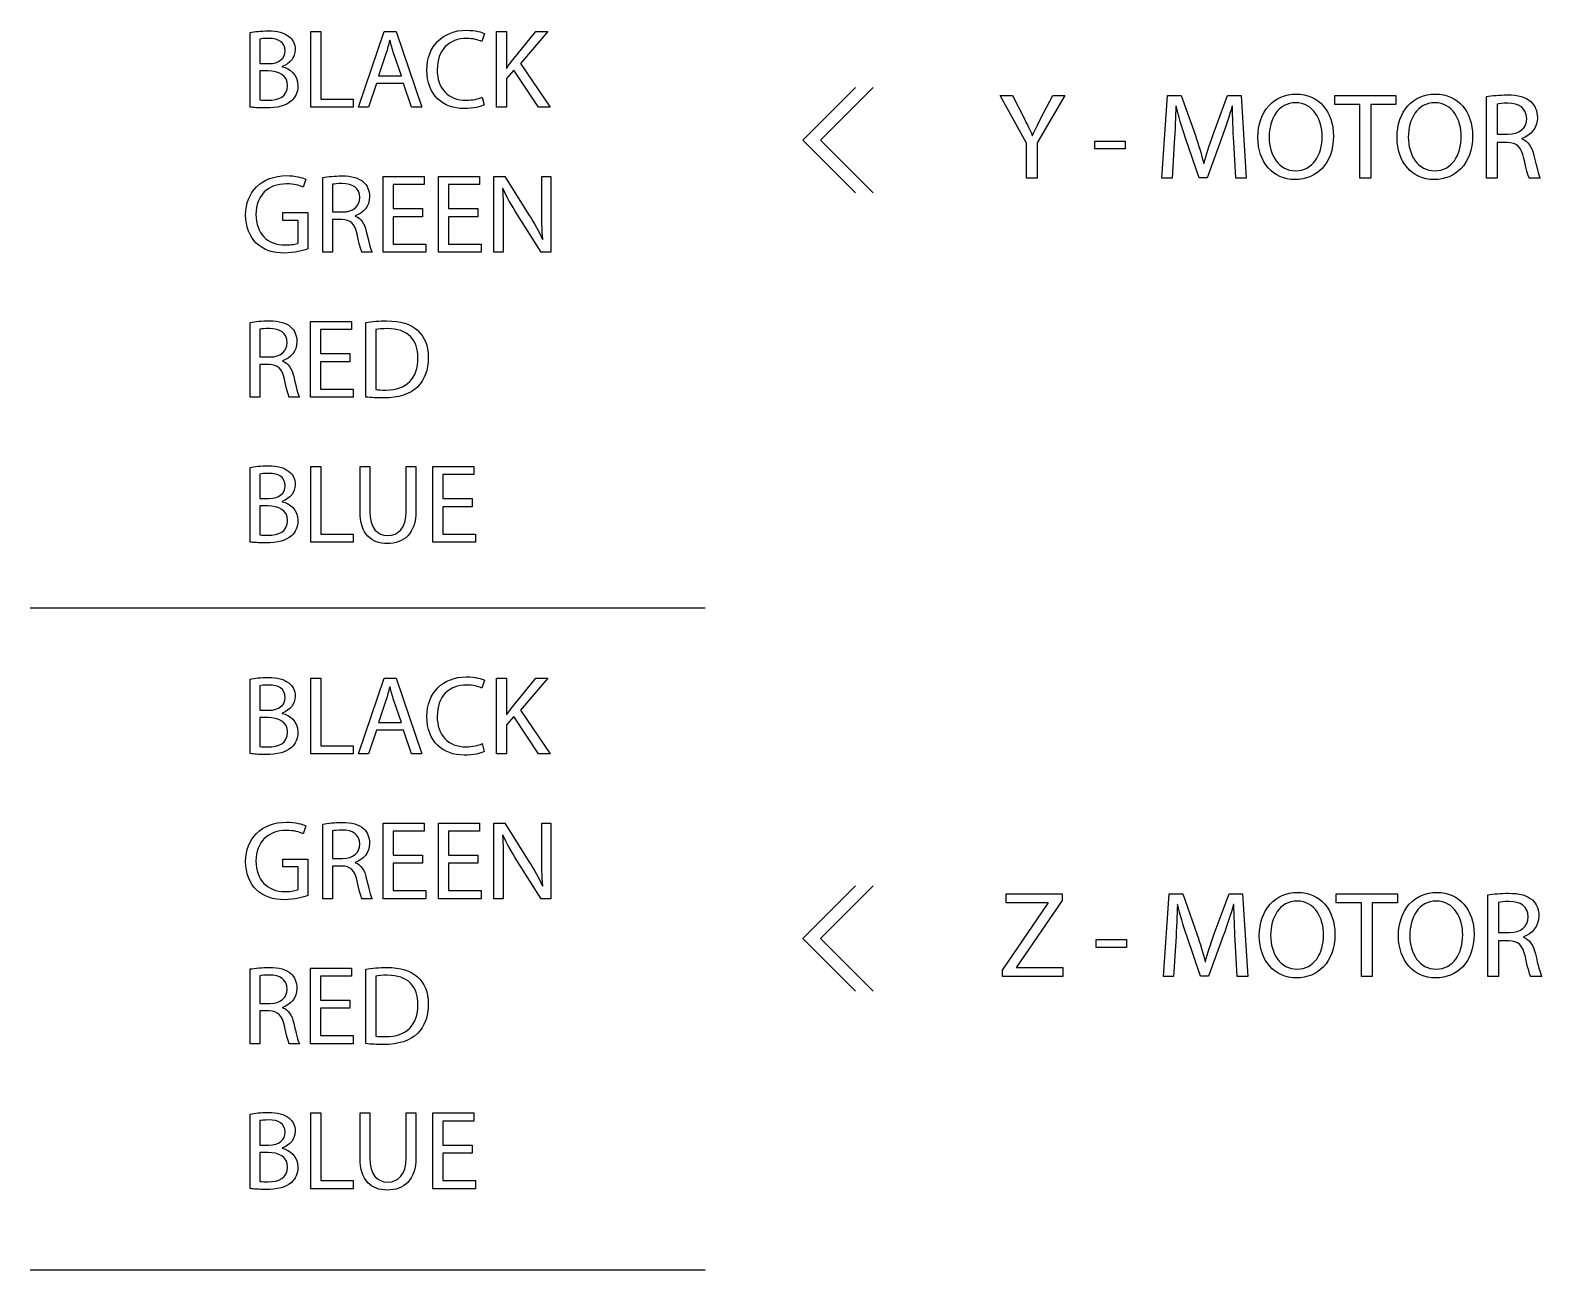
# Model space of a CAD drawing. Header units: millimetres. Extents: x 62 to 3900, y -2118 to 0.
# Drawn here: x 914.4 to 966.6, y -1473.2 to -1430.4 of the extents above; entities that cross this region are included whole.
import ezdxf

# ---------------------------------------------------------------- set-up
doc = ezdxf.new("R2010")
doc.units = ezdxf.units.MM
doc.layers.add('TEXT', color=5, linetype='Continuous', true_color=0x0000ff)

msp = doc.modelspace()

# ---------------------------------------------------------------- linework, layer by layer
at = {"layer": 'TEXT', "color": 5, "lineweight": 25, "true_color": 0x0000ff}
for points in [[(922.013, -1433.065), (922.013, -1430.496), (922.013, -1430.496)], [(922.351, -1430.721), (922.351, -1431.567), (922.351, -1431.567)], [(924.113, -1430.457), (924.454, -1430.457), (924.454, -1432.79), (925.572, -1432.79), (925.572, -1433.073), (924.113, -1433.073), (924.113, -1430.457), (924.113, -1430.457)], [(926.371, -1432.25), (926.1, -1433.073), (925.75, -1433.073), (926.643, -1430.457), (927.046, -1430.457), (927.939, -1433.073), (927.578, -1433.073), (927.299, -1432.25), (926.371, -1432.25), (926.371, -1432.25)], [(926.837, -1430.756), (926.829, -1430.756)], [(930.097, -1430.531), (930.012, -1430.806)], [(930.516, -1430.457), (930.853, -1430.457), (930.853, -1431.718), (930.865, -1431.718)], [(931.071, -1431.439), (931.87, -1430.457), (932.289, -1430.457), (931.343, -1431.567), (932.363, -1433.073), (931.963, -1433.073), (931.106, -1431.788), (930.853, -1432.075), (930.853, -1433.073), (930.516, -1433.073), (930.516, -1430.457), (930.516, -1430.457)], [(926.697, -1431.229), (926.441, -1431.987), (927.233, -1431.987), (927.233, -1431.987)], [(927.233, -1431.987), (926.973, -1431.233)], [(922.351, -1431.567), (922.658, -1431.567)], [(922.63, -1431.819), (922.351, -1431.819), (922.351, -1432.817), (922.351, -1432.817)], [(923.124, -1431.664), (923.124, -1431.676)], [(942.903, -1436.017), (941.086, -1434.201), (942.903, -1432.384)], [(943.503, -1436.017), (941.687, -1434.201), (943.503, -1432.384)], [(930.023, -1432.72), (930.089, -1432.991), (930.089, -1432.991)], [(948.796, -1435.517), (948.796, -1434.307), (947.89, -1432.665), (948.313, -1432.665), (948.715, -1433.452)], [(949.295, -1433.452), (949.705, -1432.665), (950.12, -1432.665), (949.168, -1434.303), (949.168, -1435.517), (948.796, -1435.517), (948.796, -1435.517)], [(953.897, -1434.295), (953.821, -1435.517), (953.469, -1435.517), (953.668, -1432.665), (954.138, -1432.665), (954.624, -1434.045)], [(955.225, -1434.045), (955.733, -1432.665), (956.202, -1432.665), (956.38, -1435.517), (956.017, -1435.517), (955.949, -1434.265), (955.949, -1434.265)], [(960.301, -1432.979), (959.434, -1432.979), (959.434, -1432.665), (961.545, -1432.665), (961.545, -1432.979), (960.674, -1432.979), (960.674, -1435.517), (960.301, -1435.517), (960.301, -1432.979), (960.301, -1432.979)], [(965.381, -1434.281), (965.034, -1434.281), (965.034, -1435.516), (964.666, -1435.516), (964.666, -1432.703), (964.666, -1432.703)], [(965.034, -1432.962), (965.034, -1434.002), (965.034, -1434.002)], [(953.96, -1433.034), (953.951, -1433.034)], [(955.902, -1433.034), (955.893, -1433.034)], [(948.998, -1434.04), (949.007, -1434.04)], [(965.034, -1434.002), (965.411, -1434.002)], [(951.154, -1434.239), (952.199, -1434.239), (952.199, -1434.51), (951.154, -1434.51), (951.154, -1434.239), (951.154, -1434.239)], [(955.534, -1434.117), (955.031, -1435.5), (954.752, -1435.5), (954.286, -1434.142)], [(965.889, -1434.146), (965.889, -1434.159)], [(954.912, -1435.005), (954.92, -1435.005)], [(923.931, -1435.55), (923.845, -1435.826)], [(925.176, -1436.94), (924.858, -1436.94), (924.858, -1438.073), (924.521, -1438.073), (924.521, -1435.492), (924.521, -1435.492)], [(927.959, -1436.846), (926.946, -1436.846), (926.946, -1437.79), (928.079, -1437.79), (928.079, -1438.073), (926.604, -1438.073), (926.604, -1435.457), (928.021, -1435.457), (928.021, -1435.74), (926.946, -1435.74), (926.946, -1436.567), (927.959, -1436.567), (927.959, -1436.846), (927.959, -1436.846)], [(929.868, -1436.846), (928.855, -1436.846), (928.855, -1437.79), (929.988, -1437.79), (929.988, -1438.073), (928.513, -1438.073), (928.513, -1435.457), (929.93, -1435.457), (929.93, -1435.74), (928.855, -1435.74), (928.855, -1436.567), (929.868, -1436.567), (929.868, -1436.846), (929.868, -1436.846)], [(930.426, -1438.073), (930.426, -1435.457), (930.799, -1435.457), (931.634, -1436.78)], [(932.072, -1436.551), (932.072, -1435.457), (932.39, -1435.457), (932.39, -1438.073), (932.049, -1438.073), (931.218, -1436.745)], [(966.524, -1435.517), (966.143, -1435.517)], [(924.858, -1435.729), (924.858, -1436.683), (924.858, -1436.683)], [(930.733, -1435.872), (930.721, -1435.876)], [(923.675, -1437.751), (923.675, -1436.971), (923.147, -1436.971), (923.147, -1436.699), (924.008, -1436.699), (924.008, -1437.956), (924.008, -1437.956)], [(924.858, -1436.683), (925.204, -1436.683)], [(925.642, -1436.815), (925.642, -1436.827)], [(930.745, -1436.955), (930.745, -1438.073), (930.426, -1438.073), (930.426, -1438.073)], [(932.099, -1437.631), (932.111, -1437.626)], [(926.224, -1438.073), (925.875, -1438.073)], [(922.669, -1441.939), (922.351, -1441.939), (922.351, -1443.073), (922.013, -1443.073), (922.013, -1440.492), (922.013, -1440.492)], [(922.351, -1440.729), (922.351, -1441.684), (922.351, -1441.684)], [(925.452, -1441.846), (924.439, -1441.846), (924.439, -1442.79), (925.572, -1442.79), (925.572, -1443.073), (924.097, -1443.073), (924.097, -1440.457), (925.514, -1440.457), (925.514, -1440.74), (924.439, -1440.74), (924.439, -1441.567), (925.452, -1441.567), (925.452, -1441.846), (925.452, -1441.846)], [(926.01, -1443.065), (926.01, -1440.496), (926.01, -1440.496)], [(926.348, -1440.74), (926.348, -1442.809), (926.348, -1442.809)], [(922.351, -1441.684), (922.697, -1441.684)], [(923.135, -1441.816), (923.135, -1441.827)], [(923.717, -1443.073), (923.368, -1443.073)], [(922.013, -1448.065), (922.013, -1445.496), (922.013, -1445.496)], [(924.113, -1445.457), (924.454, -1445.457), (924.454, -1447.79), (925.572, -1447.79), (925.572, -1448.073), (924.113, -1448.073), (924.113, -1445.457), (924.113, -1445.457)], [(925.805, -1446.998), (925.805, -1445.457), (926.146, -1445.457), (926.146, -1445.457)], [(926.146, -1445.457), (926.146, -1447.01)], [(927.392, -1447.01), (927.392, -1445.457), (927.734, -1445.457), (927.734, -1446.986)], [(929.67, -1446.847), (928.657, -1446.847), (928.657, -1447.79), (929.79, -1447.79), (929.79, -1448.073), (928.315, -1448.073), (928.315, -1445.457), (929.732, -1445.457), (929.732, -1445.74), (928.657, -1445.74), (928.657, -1446.567), (929.67, -1446.567), (929.67, -1446.847), (929.67, -1446.847)], [(922.351, -1445.721), (922.351, -1446.567), (922.351, -1446.567)], [(922.351, -1446.567), (922.658, -1446.567)], [(922.63, -1446.819), (922.351, -1446.819), (922.351, -1447.817), (922.351, -1447.817)], [(923.124, -1446.664), (923.124, -1446.675)], [(914.427, -1450.339), (937.71, -1450.339)], [(922.013, -1455.365), (922.013, -1452.797), (922.013, -1452.797)], [(924.113, -1452.757), (924.454, -1452.757), (924.454, -1455.09), (925.572, -1455.09), (925.572, -1455.374), (924.113, -1455.374), (924.113, -1452.757), (924.113, -1452.757)], [(926.371, -1454.551), (926.1, -1455.374), (925.75, -1455.374), (926.643, -1452.757), (927.046, -1452.757), (927.939, -1455.374), (927.578, -1455.374), (927.299, -1454.551), (926.371, -1454.551), (926.371, -1454.551)], [(930.097, -1452.831), (930.012, -1453.107)], [(930.516, -1452.757), (930.853, -1452.757), (930.853, -1454.019), (930.865, -1454.019)], [(931.071, -1453.739), (931.87, -1452.757), (932.289, -1452.757), (931.343, -1453.868), (932.363, -1455.374), (931.963, -1455.374), (931.106, -1454.089), (930.853, -1454.376), (930.853, -1455.374), (930.516, -1455.374), (930.516, -1452.757), (930.516, -1452.757)], [(922.351, -1453.022), (922.351, -1453.868), (922.351, -1453.868)], [(926.837, -1453.056), (926.829, -1453.056)], [(922.351, -1453.868), (922.658, -1453.868)], [(926.697, -1453.53), (926.441, -1454.287), (927.233, -1454.287), (927.233, -1454.287)], [(927.233, -1454.287), (926.973, -1453.534)], [(922.63, -1454.12), (922.351, -1454.12), (922.351, -1455.117), (922.351, -1455.117)], [(923.124, -1453.965), (923.124, -1453.976)], [(930.023, -1455.02), (930.089, -1455.292), (930.089, -1455.292)], [(923.931, -1457.85), (923.845, -1458.126)], [(925.176, -1459.24), (924.858, -1459.24), (924.858, -1460.373), (924.521, -1460.373), (924.521, -1457.792), (924.521, -1457.792)], [(924.858, -1458.029), (924.858, -1458.984), (924.858, -1458.984)], [(927.959, -1459.147), (926.946, -1459.147), (926.946, -1460.09), (928.079, -1460.09), (928.079, -1460.373), (926.604, -1460.373), (926.604, -1457.757), (928.021, -1457.757), (928.021, -1458.04), (926.946, -1458.04), (926.946, -1458.867), (927.959, -1458.867), (927.959, -1459.147), (927.959, -1459.147)], [(929.868, -1459.147), (928.855, -1459.147), (928.855, -1460.09), (929.988, -1460.09), (929.988, -1460.373), (928.513, -1460.373), (928.513, -1457.757), (929.93, -1457.757), (929.93, -1458.04), (928.855, -1458.04), (928.855, -1458.867), (929.868, -1458.867), (929.868, -1459.147), (929.868, -1459.147)], [(930.426, -1460.373), (930.426, -1457.757), (930.799, -1457.757), (931.634, -1459.081)], [(932.072, -1458.852), (932.072, -1457.757), (932.39, -1457.757), (932.39, -1460.373), (932.049, -1460.373), (931.218, -1459.046)], [(930.733, -1458.172), (930.721, -1458.176)], [(923.675, -1460.051), (923.675, -1459.271), (923.147, -1459.271), (923.147, -1458.999), (924.008, -1458.999), (924.008, -1460.257), (924.008, -1460.257)], [(924.858, -1458.984), (925.204, -1458.984)], [(925.642, -1459.116), (925.642, -1459.127)], [(930.745, -1459.255), (930.745, -1460.373), (930.426, -1460.373), (930.426, -1460.373)], [(932.099, -1459.931), (932.111, -1459.927)], [(942.903, -1463.552), (941.086, -1461.735), (942.903, -1459.919)], [(943.503, -1463.552), (941.687, -1461.735), (943.503, -1459.919)], [(926.224, -1460.373), (925.875, -1460.373)], [(947.966, -1462.836), (949.544, -1460.522), (949.544, -1460.509), (948.101, -1460.509), (948.101, -1460.2), (950.026, -1460.2), (950.026, -1460.424), (948.453, -1462.73), (948.453, -1462.743), (950.048, -1462.743), (950.048, -1463.052), (947.966, -1463.052), (947.966, -1462.836), (947.966, -1462.836)], [(953.948, -1461.829), (953.871, -1463.051), (953.52, -1463.051), (953.719, -1460.2), (954.188, -1460.2), (954.675, -1461.579)], [(954.011, -1460.568), (954.002, -1460.568)], [(955.276, -1461.579), (955.784, -1460.2), (956.253, -1460.2), (956.431, -1463.051), (956.067, -1463.051), (955.999, -1461.799), (955.999, -1461.799)], [(955.953, -1460.568), (955.944, -1460.568)], [(960.352, -1460.513), (959.485, -1460.513), (959.485, -1460.2), (961.596, -1460.2), (961.596, -1460.513), (960.725, -1460.513), (960.725, -1463.052), (960.352, -1463.052), (960.352, -1460.513), (960.352, -1460.513)], [(965.432, -1461.816), (965.085, -1461.816), (965.085, -1463.052), (964.717, -1463.052), (964.717, -1460.238), (964.717, -1460.238)], [(965.085, -1460.496), (965.085, -1461.537), (965.085, -1461.537)], [(955.585, -1461.651), (955.081, -1463.035), (954.802, -1463.035), (954.337, -1461.677)], [(965.085, -1461.537), (965.462, -1461.537)], [(965.94, -1461.681), (965.94, -1461.694)], [(951.204, -1461.774), (952.25, -1461.774), (952.25, -1462.045), (951.204, -1462.045), (951.204, -1461.774), (951.204, -1461.774)], [(954.963, -1462.54), (954.971, -1462.54)], [(922.669, -1464.24), (922.351, -1464.24), (922.351, -1465.373), (922.013, -1465.373), (922.013, -1462.792), (922.013, -1462.792)], [(922.351, -1463.029), (922.351, -1463.984), (922.351, -1463.984)], [(925.452, -1464.147), (924.439, -1464.147), (924.439, -1465.09), (925.572, -1465.09), (925.572, -1465.373), (924.097, -1465.373), (924.097, -1462.758), (925.514, -1462.758), (925.514, -1463.041), (924.439, -1463.041), (924.439, -1463.868), (925.452, -1463.868), (925.452, -1464.147), (925.452, -1464.147)], [(926.01, -1465.366), (926.01, -1462.797), (926.01, -1462.797)], [(926.348, -1463.041), (926.348, -1465.11), (926.348, -1465.11)], [(966.575, -1463.052), (966.194, -1463.052)], [(922.351, -1463.984), (922.697, -1463.984)], [(923.135, -1464.116), (923.135, -1464.127)], [(923.717, -1465.373), (923.368, -1465.373)], [(922.013, -1470.366), (922.013, -1467.796), (922.013, -1467.796)], [(924.113, -1467.757), (924.454, -1467.757), (924.454, -1470.09), (925.572, -1470.09), (925.572, -1470.373), (924.113, -1470.373), (924.113, -1467.757), (924.113, -1467.757)], [(925.805, -1469.298), (925.805, -1467.757), (926.146, -1467.757), (926.146, -1467.757)], [(926.146, -1467.757), (926.146, -1469.31)], [(927.392, -1469.31), (927.392, -1467.757), (927.734, -1467.757), (927.734, -1469.287)], [(929.67, -1469.147), (928.657, -1469.147), (928.657, -1470.09), (929.79, -1470.09), (929.79, -1470.373), (928.315, -1470.373), (928.315, -1467.757), (929.732, -1467.757), (929.732, -1468.041), (928.657, -1468.041), (928.657, -1468.867), (929.67, -1468.867), (929.67, -1469.147), (929.67, -1469.147)], [(922.351, -1468.021), (922.351, -1468.867), (922.351, -1468.867)], [(922.351, -1468.867), (922.658, -1468.867)], [(923.124, -1468.965), (923.124, -1468.976)], [(922.63, -1469.12), (922.351, -1469.12), (922.351, -1470.117), (922.351, -1470.117)], [(914.427, -1473.165), (937.71, -1473.165)]]:
    msp.add_lwpolyline(points, dxfattribs=at)
for points in [[(928.11, -1431.788), (928.11, -1430.966), (928.665, -1430.415), (929.476, -1430.415)], [(929.476, -1430.415), (929.798, -1430.415), (930.007, -1430.484), (930.097, -1430.531)], [(922.013, -1430.496), (922.161, -1430.461), (922.398, -1430.438), (922.63, -1430.438)], [(922.65, -1430.697), (922.495, -1430.697), (922.406, -1430.709), (922.351, -1430.721)], [(922.63, -1430.438), (922.968, -1430.438), (923.185, -1430.496), (923.345, -1430.628)], [(923.221, -1431.125), (923.221, -1430.822), (922.992, -1430.697), (922.65, -1430.697)], [(923.345, -1430.628), (923.481, -1430.729), (923.566, -1430.884), (923.566, -1431.09)], [(926.829, -1430.756), (926.79, -1430.907), (926.752, -1431.07), (926.697, -1431.229)], [(926.973, -1431.233), (926.915, -1431.062), (926.876, -1430.907), (926.837, -1430.756)], [(929.488, -1430.697), (928.874, -1430.697), (928.467, -1431.09), (928.467, -1431.777)], [(930.012, -1430.806), (929.887, -1430.744), (929.705, -1430.697), (929.488, -1430.697)], [(922.658, -1431.567), (923.011, -1431.567), (923.221, -1431.377), (923.221, -1431.125)], [(923.566, -1431.09), (923.566, -1431.346), (923.395, -1431.567), (923.124, -1431.664)], [(930.865, -1431.718), (930.935, -1431.618), (931.005, -1431.524), (931.071, -1431.439)], [(923.306, -1432.324), (923.306, -1431.971), (922.999, -1431.819), (922.63, -1431.819)], [(923.124, -1431.676), (923.372, -1431.734), (923.663, -1431.94), (923.663, -1432.328)], [(929.398, -1433.116), (928.661, -1433.116), (928.11, -1432.65), (928.11, -1431.788)], [(928.467, -1431.777), (928.467, -1432.421), (928.835, -1432.828), (929.468, -1432.828)], [(922.635, -1432.832), (922.984, -1432.832), (923.306, -1432.704), (923.306, -1432.324)], [(923.663, -1432.328), (923.663, -1432.553), (923.574, -1432.728), (923.438, -1432.852)], [(922.351, -1432.817), (922.421, -1432.828), (922.514, -1432.832), (922.635, -1432.832)], [(923.438, -1432.852), (923.259, -1433.019), (922.964, -1433.096), (922.537, -1433.096)], [(930.089, -1432.991), (929.969, -1433.054), (929.717, -1433.116), (929.398, -1433.116)], [(929.468, -1432.828), (929.678, -1432.828), (929.887, -1432.786), (930.023, -1432.72)], [(956.78, -1434.113), (956.78, -1433.207), (957.338, -1432.615), (958.1, -1432.615)], [(958.087, -1432.915), (957.474, -1432.915), (957.169, -1433.482), (957.169, -1434.104)], [(958.997, -1434.078), (958.997, -1433.507), (958.701, -1432.915), (958.087, -1432.915)], [(958.1, -1432.615), (958.883, -1432.615), (959.386, -1433.211), (959.386, -1434.062)], [(961.58, -1434.113), (961.58, -1433.207), (962.139, -1432.615), (962.9, -1432.615)], [(962.888, -1432.915), (962.274, -1432.915), (961.97, -1433.482), (961.97, -1434.104)], [(963.797, -1434.078), (963.797, -1433.507), (963.501, -1432.915), (962.888, -1432.915)], [(962.9, -1432.615), (963.683, -1432.615), (964.187, -1433.211), (964.187, -1434.062)], [(964.666, -1432.703), (964.853, -1432.669), (965.123, -1432.644), (965.373, -1432.644)], [(965.398, -1432.932), (965.221, -1432.932), (965.098, -1432.945), (965.034, -1432.962)], [(965.373, -1432.644), (965.766, -1432.644), (966.025, -1432.72), (966.198, -1432.877)], [(966.054, -1433.461), (966.054, -1433.093), (965.787, -1432.932), (965.398, -1432.932)], [(966.198, -1432.877), (966.337, -1433.004), (966.422, -1433.198), (966.422, -1433.423)], [(922.537, -1433.096), (922.304, -1433.096), (922.126, -1433.081), (922.013, -1433.065)], [(948.715, -1433.452), (948.821, -1433.668), (948.91, -1433.842), (948.998, -1434.04)], [(949.007, -1434.04), (949.083, -1433.854), (949.185, -1433.668), (949.295, -1433.452)], [(953.951, -1433.034), (953.943, -1433.389), (953.922, -1433.863), (953.897, -1434.295)], [(954.286, -1434.142), (954.151, -1433.736), (954.04, -1433.372), (953.96, -1433.034)], [(955.893, -1433.034), (955.792, -1433.364), (955.678, -1433.723), (955.534, -1434.117)], [(955.949, -1434.265), (955.928, -1433.867), (955.902, -1433.385), (955.902, -1433.034)], [(965.411, -1434.002), (965.804, -1434.002), (966.054, -1433.787), (966.054, -1433.461)], [(966.422, -1433.423), (966.422, -1433.795), (966.185, -1434.045), (965.889, -1434.146)], [(954.624, -1434.045), (954.743, -1434.396), (954.836, -1434.709), (954.912, -1435.005)], [(954.92, -1435.005), (954.997, -1434.718), (955.098, -1434.404), (955.225, -1434.045)], [(959.386, -1434.062), (959.386, -1435.039), (958.789, -1435.564), (958.062, -1435.564)], [(964.187, -1434.062), (964.187, -1435.039), (963.59, -1435.564), (962.862, -1435.564)], [(958.062, -1435.564), (957.304, -1435.564), (956.78, -1434.976), (956.78, -1434.113)], [(957.169, -1434.104), (957.169, -1434.718), (957.499, -1435.263), (958.083, -1435.263)], [(958.083, -1435.263), (958.667, -1435.263), (958.997, -1434.726), (958.997, -1434.078)], [(962.862, -1435.564), (962.105, -1435.564), (961.58, -1434.976), (961.58, -1434.113)], [(961.97, -1434.104), (961.97, -1434.718), (962.3, -1435.263), (962.884, -1435.263)], [(962.884, -1435.263), (963.468, -1435.263), (963.797, -1434.726), (963.797, -1434.078)], [(965.957, -1434.836), (965.872, -1434.442), (965.715, -1434.294), (965.381, -1434.281)], [(965.889, -1434.159), (966.105, -1434.235), (966.236, -1434.438), (966.304, -1434.734)], [(966.143, -1435.517), (966.096, -1435.432), (966.033, -1435.191), (965.957, -1434.836)], [(966.304, -1434.734), (966.397, -1435.132), (966.464, -1435.407), (966.524, -1435.517)], [(921.859, -1436.781), (921.859, -1436), (922.398, -1435.43), (923.275, -1435.43)], [(923.275, -1435.43), (923.578, -1435.43), (923.818, -1435.496), (923.931, -1435.55)], [(924.521, -1435.492), (924.691, -1435.461), (924.94, -1435.438), (925.169, -1435.438)], [(925.169, -1435.438), (925.53, -1435.438), (925.766, -1435.507), (925.925, -1435.651)], [(923.267, -1435.714), (922.63, -1435.714), (922.215, -1436.109), (922.215, -1436.765)], [(923.845, -1435.826), (923.706, -1435.76), (923.531, -1435.714), (923.267, -1435.714)], [(925.192, -1435.702), (925.029, -1435.702), (924.916, -1435.713), (924.858, -1435.729)], [(925.793, -1436.187), (925.793, -1435.849), (925.549, -1435.702), (925.192, -1435.702)], [(926.131, -1436.152), (926.131, -1436.493), (925.914, -1436.722), (925.642, -1436.815)], [(925.925, -1435.651), (926.053, -1435.767), (926.131, -1435.946), (926.131, -1436.152)], [(930.721, -1435.876), (930.741, -1436.206), (930.745, -1436.52), (930.745, -1436.955)], [(931.218, -1436.745), (931.036, -1436.454), (930.861, -1436.156), (930.733, -1435.872)], [(925.204, -1436.683), (925.564, -1436.683), (925.793, -1436.485), (925.793, -1436.187)], [(932.111, -1437.626), (932.08, -1437.277), (932.072, -1436.959), (932.072, -1436.551)], [(922.223, -1437.755), (921.998, -1437.537), (921.859, -1437.188), (921.859, -1436.781)], [(922.215, -1436.765), (922.215, -1437.429), (922.611, -1437.821), (923.224, -1437.821)], [(925.704, -1437.448), (925.627, -1437.087), (925.483, -1436.951), (925.176, -1436.94)], [(925.642, -1436.827), (925.84, -1436.897), (925.961, -1437.083), (926.022, -1437.355)], [(931.634, -1436.78), (931.824, -1437.087), (931.979, -1437.362), (932.099, -1437.631)], [(925.875, -1438.073), (925.832, -1437.995), (925.774, -1437.774), (925.704, -1437.448)], [(926.022, -1437.355), (926.108, -1437.72), (926.17, -1437.972), (926.224, -1438.073)], [(923.201, -1438.1), (922.805, -1438.1), (922.479, -1437.999), (922.223, -1437.755)], [(924.008, -1437.956), (923.857, -1438.014), (923.554, -1438.1), (923.201, -1438.1)], [(923.224, -1437.821), (923.446, -1437.821), (923.597, -1437.79), (923.675, -1437.751)], [(922.013, -1440.492), (922.184, -1440.461), (922.433, -1440.438), (922.662, -1440.438)], [(922.685, -1440.702), (922.522, -1440.702), (922.409, -1440.714), (922.351, -1440.729)], [(922.662, -1440.438), (923.023, -1440.438), (923.259, -1440.508), (923.419, -1440.651)], [(923.286, -1441.187), (923.286, -1440.849), (923.042, -1440.702), (922.685, -1440.702)], [(923.419, -1440.651), (923.547, -1440.768), (923.624, -1440.946), (923.624, -1441.152)], [(926.01, -1440.496), (926.216, -1440.461), (926.461, -1440.438), (926.728, -1440.438)], [(926.744, -1440.705), (926.569, -1440.705), (926.437, -1440.721), (926.348, -1440.74)], [(926.728, -1440.438), (927.214, -1440.438), (927.559, -1440.554), (927.788, -1440.764)], [(927.804, -1441.715), (927.807, -1441.098), (927.458, -1440.705), (926.744, -1440.705)], [(927.788, -1440.764), (928.025, -1440.977), (928.161, -1441.28), (928.161, -1441.703)], [(922.697, -1441.684), (923.058, -1441.684), (923.286, -1441.485), (923.286, -1441.187)], [(923.624, -1441.152), (923.624, -1441.494), (923.407, -1441.722), (923.135, -1441.816)], [(923.135, -1441.827), (923.333, -1441.897), (923.453, -1442.083), (923.516, -1442.355)], [(926.69, -1442.825), (927.415, -1442.825), (927.804, -1442.421), (927.804, -1441.715)], [(928.161, -1441.703), (928.161, -1442.13), (928.025, -1442.479), (927.784, -1442.72)], [(923.197, -1442.448), (923.12, -1442.087), (922.976, -1441.951), (922.669, -1441.939)], [(923.516, -1442.355), (923.601, -1442.72), (923.663, -1442.972), (923.717, -1443.073)], [(923.368, -1443.073), (923.325, -1442.996), (923.267, -1442.774), (923.197, -1442.448)], [(926.348, -1442.809), (926.433, -1442.821), (926.558, -1442.825), (926.69, -1442.825)], [(927.784, -1442.72), (927.536, -1442.964), (927.132, -1443.096), (926.623, -1443.096)], [(926.623, -1443.096), (926.379, -1443.096), (926.181, -1443.085), (926.01, -1443.065)], [(922.013, -1445.496), (922.161, -1445.461), (922.398, -1445.438), (922.63, -1445.438)], [(922.63, -1445.438), (922.968, -1445.438), (923.185, -1445.496), (923.345, -1445.628)], [(922.65, -1445.698), (922.495, -1445.698), (922.406, -1445.709), (922.351, -1445.721)], [(923.221, -1446.125), (923.221, -1445.822), (922.992, -1445.698), (922.65, -1445.698)], [(923.345, -1445.628), (923.481, -1445.729), (923.566, -1445.884), (923.566, -1446.09)], [(922.658, -1446.567), (923.011, -1446.567), (923.221, -1446.377), (923.221, -1446.125)], [(923.566, -1446.09), (923.566, -1446.346), (923.395, -1446.567), (923.124, -1446.664)], [(923.306, -1447.324), (923.306, -1446.971), (922.999, -1446.819), (922.63, -1446.819)], [(923.124, -1446.675), (923.372, -1446.734), (923.663, -1446.939), (923.663, -1447.328)], [(926.744, -1448.116), (926.209, -1448.116), (925.805, -1447.813), (925.805, -1446.998)], [(926.146, -1447.01), (926.146, -1447.592), (926.406, -1447.84), (926.756, -1447.84)], [(927.734, -1446.986), (927.734, -1447.79), (927.311, -1448.116), (926.744, -1448.116)], [(926.756, -1447.84), (927.14, -1447.84), (927.392, -1447.584), (927.392, -1447.01)], [(922.635, -1447.833), (922.984, -1447.833), (923.306, -1447.704), (923.306, -1447.324)], [(923.663, -1447.328), (923.663, -1447.553), (923.574, -1447.727), (923.438, -1447.852)], [(922.537, -1448.096), (922.304, -1448.096), (922.126, -1448.081), (922.013, -1448.065)], [(922.351, -1447.817), (922.421, -1447.828), (922.514, -1447.833), (922.635, -1447.833)], [(923.438, -1447.852), (923.259, -1448.018), (922.964, -1448.096), (922.537, -1448.096)], [(922.013, -1452.797), (922.161, -1452.761), (922.398, -1452.738), (922.63, -1452.738)], [(922.63, -1452.738), (922.968, -1452.738), (923.185, -1452.797), (923.345, -1452.928)], [(928.11, -1454.089), (928.11, -1453.266), (928.665, -1452.715), (929.476, -1452.715)], [(929.476, -1452.715), (929.798, -1452.715), (930.007, -1452.785), (930.097, -1452.831)], [(922.65, -1452.998), (922.495, -1452.998), (922.406, -1453.01), (922.351, -1453.022)], [(923.221, -1453.425), (923.221, -1453.122), (922.992, -1452.998), (922.65, -1452.998)], [(923.345, -1452.928), (923.481, -1453.029), (923.566, -1453.184), (923.566, -1453.39)], [(926.829, -1453.056), (926.79, -1453.208), (926.752, -1453.371), (926.697, -1453.53)], [(926.973, -1453.534), (926.915, -1453.363), (926.876, -1453.208), (926.837, -1453.056)], [(929.488, -1452.998), (928.874, -1452.998), (928.467, -1453.39), (928.467, -1454.077)], [(930.012, -1453.107), (929.887, -1453.045), (929.705, -1452.998), (929.488, -1452.998)], [(922.658, -1453.868), (923.011, -1453.868), (923.221, -1453.677), (923.221, -1453.425)], [(923.566, -1453.39), (923.566, -1453.646), (923.395, -1453.868), (923.124, -1453.965)], [(930.865, -1454.019), (930.935, -1453.918), (931.005, -1453.825), (931.071, -1453.739)], [(923.306, -1454.624), (923.306, -1454.271), (922.999, -1454.12), (922.63, -1454.12)], [(923.124, -1453.976), (923.372, -1454.034), (923.663, -1454.24), (923.663, -1454.628)], [(929.398, -1455.416), (928.661, -1455.416), (928.11, -1454.95), (928.11, -1454.089)], [(928.467, -1454.077), (928.467, -1454.721), (928.835, -1455.129), (929.468, -1455.129)], [(922.635, -1455.133), (922.984, -1455.133), (923.306, -1455.005), (923.306, -1454.624)], [(923.663, -1454.628), (923.663, -1454.853), (923.574, -1455.028), (923.438, -1455.152)], [(922.537, -1455.397), (922.304, -1455.397), (922.126, -1455.381), (922.013, -1455.365)], [(922.351, -1455.117), (922.421, -1455.129), (922.514, -1455.133), (922.635, -1455.133)], [(923.438, -1455.152), (923.259, -1455.319), (922.964, -1455.397), (922.537, -1455.397)], [(930.089, -1455.292), (929.969, -1455.354), (929.717, -1455.416), (929.398, -1455.416)], [(929.468, -1455.129), (929.678, -1455.129), (929.887, -1455.086), (930.023, -1455.02)], [(921.859, -1459.081), (921.859, -1458.301), (922.398, -1457.73), (923.275, -1457.73)], [(923.267, -1458.014), (922.63, -1458.014), (922.215, -1458.41), (922.215, -1459.065)], [(923.845, -1458.126), (923.706, -1458.06), (923.531, -1458.014), (923.267, -1458.014)], [(923.275, -1457.73), (923.578, -1457.73), (923.818, -1457.796), (923.931, -1457.85)], [(924.521, -1457.792), (924.691, -1457.761), (924.94, -1457.738), (925.169, -1457.738)], [(925.192, -1458.002), (925.029, -1458.002), (924.916, -1458.014), (924.858, -1458.029)], [(925.169, -1457.738), (925.53, -1457.738), (925.766, -1457.808), (925.925, -1457.951)], [(925.793, -1458.487), (925.793, -1458.15), (925.549, -1458.002), (925.192, -1458.002)], [(925.925, -1457.951), (926.053, -1458.068), (926.131, -1458.246), (926.131, -1458.452)], [(925.204, -1458.984), (925.564, -1458.984), (925.793, -1458.786), (925.793, -1458.487)], [(926.131, -1458.452), (926.131, -1458.794), (925.914, -1459.023), (925.642, -1459.116)], [(930.721, -1458.176), (930.741, -1458.506), (930.745, -1458.821), (930.745, -1459.255)], [(931.218, -1459.046), (931.036, -1458.754), (930.861, -1458.456), (930.733, -1458.172)], [(922.223, -1460.055), (921.998, -1459.838), (921.859, -1459.488), (921.859, -1459.081)], [(922.215, -1459.065), (922.215, -1459.729), (922.611, -1460.121), (923.224, -1460.121)], [(931.634, -1459.081), (931.824, -1459.387), (931.979, -1459.663), (932.099, -1459.931)], [(932.111, -1459.927), (932.08, -1459.578), (932.072, -1459.259), (932.072, -1458.852)], [(925.704, -1459.748), (925.627, -1459.387), (925.483, -1459.252), (925.176, -1459.24)], [(925.642, -1459.127), (925.84, -1459.197), (925.961, -1459.384), (926.022, -1459.655)], [(923.201, -1460.401), (922.805, -1460.401), (922.479, -1460.299), (922.223, -1460.055)], [(923.224, -1460.121), (923.446, -1460.121), (923.597, -1460.09), (923.675, -1460.051)], [(925.875, -1460.373), (925.832, -1460.296), (925.774, -1460.074), (925.704, -1459.748)], [(926.022, -1459.655), (926.108, -1460.02), (926.17, -1460.272), (926.224, -1460.373)], [(924.008, -1460.257), (923.857, -1460.315), (923.554, -1460.401), (923.201, -1460.401)], [(954.002, -1460.568), (953.994, -1460.923), (953.973, -1461.397), (953.948, -1461.829)], [(954.337, -1461.677), (954.201, -1461.271), (954.091, -1460.906), (954.011, -1460.568)], [(955.944, -1460.568), (955.843, -1460.898), (955.728, -1461.258), (955.585, -1461.651)], [(955.999, -1461.799), (955.978, -1461.401), (955.953, -1460.919), (955.953, -1460.568)], [(956.83, -1461.647), (956.83, -1460.742), (957.389, -1460.149), (958.151, -1460.149)], [(958.138, -1460.45), (957.524, -1460.45), (957.22, -1461.017), (957.22, -1461.639)], [(959.048, -1461.613), (959.048, -1461.042), (958.752, -1460.45), (958.138, -1460.45)], [(958.151, -1460.149), (958.933, -1460.149), (959.437, -1460.746), (959.437, -1461.596)], [(961.631, -1461.647), (961.631, -1460.742), (962.189, -1460.149), (962.951, -1460.149)], [(962.938, -1460.45), (962.325, -1460.45), (962.02, -1461.017), (962.02, -1461.639)], [(963.848, -1461.613), (963.848, -1461.042), (963.552, -1460.45), (962.938, -1460.45)], [(962.951, -1460.149), (963.734, -1460.149), (964.237, -1460.746), (964.237, -1461.596)], [(964.717, -1460.238), (964.903, -1460.205), (965.174, -1460.179), (965.424, -1460.179)], [(965.449, -1460.467), (965.271, -1460.467), (965.149, -1460.479), (965.085, -1460.496)], [(965.424, -1460.179), (965.817, -1460.179), (966.075, -1460.255), (966.249, -1460.412)], [(966.105, -1460.995), (966.105, -1460.627), (965.839, -1460.467), (965.449, -1460.467)], [(966.249, -1460.412), (966.388, -1460.539), (966.473, -1460.733), (966.473, -1460.958)], [(965.462, -1461.537), (965.855, -1461.537), (966.105, -1461.321), (966.105, -1460.995)], [(966.473, -1460.958), (966.473, -1461.33), (966.236, -1461.579), (965.94, -1461.681)], [(954.675, -1461.579), (954.793, -1461.93), (954.887, -1462.243), (954.963, -1462.54)], [(954.971, -1462.54), (955.047, -1462.252), (955.149, -1461.939), (955.276, -1461.579)], [(958.112, -1463.098), (957.355, -1463.098), (956.83, -1462.51), (956.83, -1461.647)], [(957.22, -1461.639), (957.22, -1462.252), (957.55, -1462.798), (958.134, -1462.798)], [(959.437, -1461.596), (959.437, -1462.574), (958.841, -1463.098), (958.112, -1463.098)], [(958.134, -1462.798), (958.718, -1462.798), (959.048, -1462.26), (959.048, -1461.613)], [(962.913, -1463.098), (962.156, -1463.098), (961.631, -1462.51), (961.631, -1461.647)], [(962.02, -1461.639), (962.02, -1462.252), (962.35, -1462.798), (962.934, -1462.798)], [(964.237, -1461.596), (964.237, -1462.574), (963.641, -1463.098), (962.913, -1463.098)], [(962.934, -1462.798), (963.518, -1462.798), (963.848, -1462.26), (963.848, -1461.613)], [(965.94, -1461.694), (966.156, -1461.77), (966.287, -1461.973), (966.354, -1462.269)], [(966.008, -1462.371), (965.923, -1461.977), (965.766, -1461.829), (965.432, -1461.816)], [(922.013, -1462.792), (922.184, -1462.761), (922.433, -1462.738), (922.662, -1462.738)], [(922.662, -1462.738), (923.023, -1462.738), (923.259, -1462.808), (923.419, -1462.951)], [(926.01, -1462.797), (926.216, -1462.761), (926.461, -1462.738), (926.728, -1462.738)], [(926.728, -1462.738), (927.214, -1462.738), (927.559, -1462.855), (927.788, -1463.064)], [(966.194, -1463.052), (966.147, -1462.967), (966.084, -1462.726), (966.008, -1462.371)], [(966.354, -1462.269), (966.448, -1462.667), (966.516, -1462.942), (966.575, -1463.052)], [(922.685, -1463.002), (922.522, -1463.002), (922.409, -1463.014), (922.351, -1463.029)], [(923.286, -1463.487), (923.286, -1463.149), (923.042, -1463.002), (922.685, -1463.002)], [(923.419, -1462.951), (923.547, -1463.068), (923.624, -1463.246), (923.624, -1463.452)], [(926.744, -1463.006), (926.569, -1463.006), (926.437, -1463.021), (926.348, -1463.041)], [(927.804, -1464.015), (927.807, -1463.398), (927.458, -1463.006), (926.744, -1463.006)], [(927.788, -1463.064), (928.025, -1463.278), (928.161, -1463.58), (928.161, -1464.003)], [(922.697, -1463.984), (923.058, -1463.984), (923.286, -1463.786), (923.286, -1463.487)], [(923.624, -1463.452), (923.624, -1463.794), (923.407, -1464.023), (923.135, -1464.116)], [(923.197, -1464.748), (923.12, -1464.388), (922.976, -1464.251), (922.669, -1464.24)], [(923.135, -1464.127), (923.333, -1464.197), (923.453, -1464.384), (923.516, -1464.655)], [(926.69, -1465.125), (927.415, -1465.125), (927.804, -1464.721), (927.804, -1464.015)], [(928.161, -1464.003), (928.161, -1464.43), (928.025, -1464.78), (927.784, -1465.02)], [(923.368, -1465.373), (923.325, -1465.295), (923.267, -1465.075), (923.197, -1464.748)], [(923.516, -1464.655), (923.601, -1465.02), (923.663, -1465.272), (923.717, -1465.373)], [(926.348, -1465.11), (926.433, -1465.121), (926.558, -1465.125), (926.69, -1465.125)], [(927.784, -1465.02), (927.536, -1465.265), (927.132, -1465.397), (926.623, -1465.397)], [(926.623, -1465.397), (926.379, -1465.397), (926.181, -1465.385), (926.01, -1465.366)], [(922.013, -1467.796), (922.161, -1467.761), (922.398, -1467.738), (922.63, -1467.738)], [(922.63, -1467.738), (922.968, -1467.738), (923.185, -1467.796), (923.345, -1467.928)], [(923.345, -1467.928), (923.481, -1468.029), (923.566, -1468.184), (923.566, -1468.39)], [(922.65, -1467.998), (922.495, -1467.998), (922.406, -1468.01), (922.351, -1468.021)], [(923.221, -1468.425), (923.221, -1468.122), (922.992, -1467.998), (922.65, -1467.998)], [(922.658, -1468.867), (923.011, -1468.867), (923.221, -1468.677), (923.221, -1468.425)], [(923.566, -1468.39), (923.566, -1468.646), (923.395, -1468.867), (923.124, -1468.965)], [(923.124, -1468.976), (923.372, -1469.034), (923.663, -1469.24), (923.663, -1469.628)], [(923.306, -1469.624), (923.306, -1469.271), (922.999, -1469.12), (922.63, -1469.12)], [(926.744, -1470.416), (926.209, -1470.416), (925.805, -1470.113), (925.805, -1469.298)], [(926.146, -1469.31), (926.146, -1469.892), (926.406, -1470.14), (926.756, -1470.14)], [(927.734, -1469.287), (927.734, -1470.09), (927.311, -1470.416), (926.744, -1470.416)], [(926.756, -1470.14), (927.14, -1470.14), (927.392, -1469.884), (927.392, -1469.31)], [(922.635, -1470.133), (922.984, -1470.133), (923.306, -1470.005), (923.306, -1469.624)], [(923.663, -1469.628), (923.663, -1469.853), (923.574, -1470.028), (923.438, -1470.152)], [(922.537, -1470.397), (922.304, -1470.397), (922.126, -1470.381), (922.013, -1470.366)], [(922.351, -1470.117), (922.421, -1470.129), (922.514, -1470.133), (922.635, -1470.133)], [(923.438, -1470.152), (923.259, -1470.319), (922.964, -1470.397), (922.537, -1470.397)]]:
    msp.add_open_spline(points, degree=3, dxfattribs=at)

doc.saveas('drawing.dxf')
